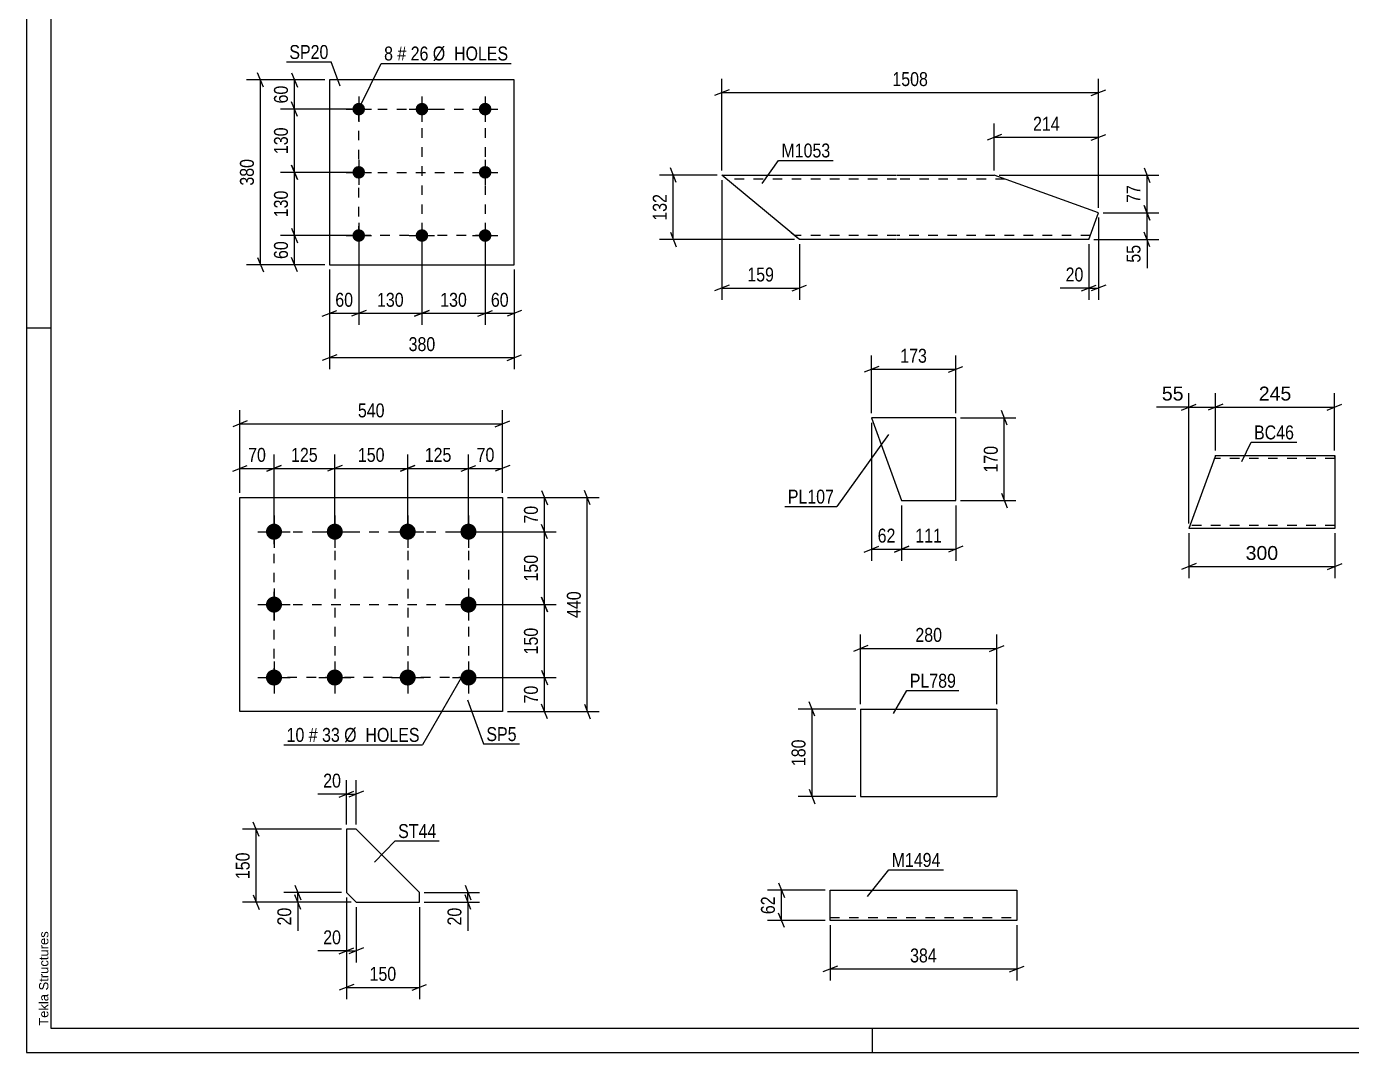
# Model space of a CAD drawing. Header units: millimetres. Extents: x 0 to 594, y 0 to 420.
# Drawn here: x 0 to 272.5, y 0 to 211 of the extents above; entities that cross this region are included whole.
import ezdxf

# ---------------------------------------------------------------- set-up
doc = ezdxf.new("R2010")
doc.units = ezdxf.units.MM
doc.linetypes.add('DXK_LINE_DOT2', pattern=[3.9198, 1.9599, -1.9599])
doc.styles.add('Arial', font='ARIAL.TTF', dxfattribs={"height": 0.2})
doc.styles.add('Arial Narrow', font='ARIALN.TTF', dxfattribs={"height": 0.2})

# ---------------------------------------------------------------- blocks, each defined once
blk = doc.blocks.new('Unknown-284934358-1134')
at = {"color": 5, "linetype": 'Continuous'}
for p, q in [((0, 420), (0, 0)), ((5, 415), (5, 5)), ((5, 149), (0, 149)), ((5, 5), (589, 5)), ((174, 0), (174, 5)), ((0, 0), (594, 0))]:
    blk.add_line(p, q, dxfattribs=at)
at = {"color": 174, "linetype": 'Continuous', "style": 'Arial'}
blk.add_text('Tekla Structures', height=1.9102, rotation=90, dxfattribs=at).set_placement((4.5, 5.5))
blk = doc.blocks.new('Part-284934358-10125 - 10124')
at = {"color": 2, "linetype": 'Continuous'}
for p, q in [((244.57, 122.82), (244.13, 121.62)), ((244.57, 122.82), (269.11, 122.82)), ((269.11, 122.82), (269.11, 122.73)), ((269.11, 122.73), (269.11, 107.82)), ((244.13, 121.62), (239.11, 107.82)), ((269.11, 107.82), (239.11, 107.82))]:
    blk.add_line(p, q, dxfattribs=at)
at = {"color": 7, "linetype": 'DXK_LINE_DOT2'}
for p, q in [((244.53, 122.73), (244.44, 122.47)), ((244.57, 122.82), (244.53, 122.73)), ((269.11, 122.47), (269.11, 122.82)), ((269.11, 122.22), (244.35, 122.22)), ((269.11, 108.42), (239.33, 108.42))]:
    blk.add_line(p, q, dxfattribs=at)
blk = doc.blocks.new('Part-284934358-7131 - 7130')
at = {"color": 2, "linetype": 'Continuous'}
for p, q in [((67.81, 45.91), (65.81, 45.91)), ((65.81, 45.91), (65.81, 32.91)), ((80.81, 32.91), (67.81, 45.91)), ((65.81, 32.91), (67.81, 30.91)), ((80.81, 30.91), (80.81, 32.91)), ((67.81, 30.91), (80.81, 30.91))]:
    blk.add_line(p, q, dxfattribs=at)
blk = doc.blocks.new('Part-284934358-7167 - 7166')
at = {"color": 2, "linetype": 'Continuous'}
for p, q in [((100.34, 200.05), (62.34, 200.05)), ((62.34, 200.05), (62.34, 162.05)), ((100.34, 162.05), (100.34, 200.05)), ((62.34, 162.05), (100.34, 162.05))]:
    blk.add_line(p, q, dxfattribs=at)
blk = doc.blocks.new('Bolt-284934358-7168 - 7166')
at = {"linetype": 'Continuous'}
for points in [[(68.34, 195.35, -1), (68.34, 192.75, -1)], [(81.34, 195.35, -1), (81.34, 192.75, -1)], [(94.34, 195.35, -1), (94.34, 192.75, -1)], [(68.34, 182.35, -1), (68.34, 179.75, -1)], [(94.34, 182.35, -1), (94.34, 179.75, -1)], [(68.34, 169.35, -1), (68.34, 166.75, -1)], [(81.34, 169.35, -1), (81.34, 166.75, -1)], [(94.34, 169.35, -1), (94.34, 166.75, -1)]]:
    blk.add_hatch(color=1, dxfattribs=at).paths.add_polyline_path(points)
at = {"color": 1, "linetype": 'Continuous'}
for p, q in [((68.34, 196.65), (68.34, 191.45)), ((81.34, 196.65), (81.34, 191.45)), ((94.34, 196.65), (94.34, 191.45)), ((65.74, 194.05), (70.94, 194.05)), ((78.74, 194.05), (83.94, 194.05)), ((91.74, 194.05), (96.94, 194.05)), ((68.34, 183.65), (68.34, 178.45)), ((94.34, 183.65), (94.34, 178.45)), ((65.74, 181.05), (70.94, 181.05)), ((91.74, 181.05), (96.94, 181.05)), ((68.34, 170.65), (68.34, 165.45)), ((81.34, 170.65), (81.34, 165.45)), ((94.34, 170.65), (94.34, 165.45)), ((65.74, 168.05), (70.94, 168.05)), ((78.74, 168.05), (83.94, 168.05)), ((91.74, 168.05), (96.94, 168.05))]:
    blk.add_line(p, q, dxfattribs=at)
blk = doc.blocks.new('Part-284934358-7185 - 7184')
at = {"color": 2, "linetype": 'Continuous'}
for p, q in [((157.04, 168.85), (143.04, 180.45)), ((143.04, 180.45), (178.97, 180.45)), ((179.07, 180.45), (199.07, 180.45)), ((220.49, 172.73), (199.07, 180.45)), ((218.52, 167.25), (220.49, 172.73)), ((158.97, 167.25), (157.04, 168.85)), ((178.97, 167.25), (158.97, 167.25)), ((218.52, 167.25), (179.07, 167.25))]:
    blk.add_line(p, q, dxfattribs=at)
at = {"color": 7, "linetype": 'DXK_LINE_DOT2'}
for p, q in [((178.97, 179.65), (144.01, 179.65)), ((201.29, 179.65), (179.07, 179.65)), ((158.83, 167.37), (157.04, 168.85)), ((157.73, 168.28), (157.78, 168.24)), ((157.93, 168.11), (158.01, 168.05)), ((178.97, 168.05), (158.01, 168.05)), ((218.81, 168.05), (179.07, 168.05))]:
    blk.add_line(p, q, dxfattribs=at)
blk = doc.blocks.new('Part-284934358-7192 - 7191')
at = {"color": 2, "linetype": 'Continuous'}
for p, q in [((173.82, 130.54), (180.01, 113.54)), ((191.13, 130.54), (173.82, 130.54)), ((191.13, 113.54), (191.13, 130.54)), ((180.01, 113.54), (191.13, 113.54))]:
    blk.add_line(p, q, dxfattribs=at)
blk = doc.blocks.new('Bolt-284934358-7225 - 7223')
at = {"linetype": 'Continuous'}
for points in [[(50.91, 108.78, -1), (50.91, 105.48, -1)], [(63.41, 108.78, -1), (63.41, 105.48, -1)], [(78.41, 108.78, -1), (78.41, 105.48, -1)], [(90.91, 108.78, -1), (90.91, 105.48, -1)], [(50.91, 93.78, -1), (50.91, 90.48, -1)], [(90.91, 93.78, -1), (90.91, 90.48, -1)], [(50.91, 78.78, -1), (50.91, 75.48, -1)], [(63.41, 78.78, -1), (63.41, 75.48, -1)], [(78.41, 78.78, -1), (78.41, 75.48, -1)], [(90.91, 78.78, -1), (90.91, 75.48, -1)]]:
    blk.add_hatch(color=1, dxfattribs=at).paths.add_polyline_path(points)
at = {"color": 1, "linetype": 'Continuous'}
for p, q in [((50.91, 110.43), (50.91, 103.83)), ((63.41, 110.43), (63.41, 103.83)), ((78.41, 110.43), (78.41, 103.83)), ((90.91, 110.43), (90.91, 103.83)), ((47.61, 107.13), (54.21, 107.13)), ((60.11, 107.13), (66.71, 107.13)), ((75.11, 107.13), (81.71, 107.13)), ((87.61, 107.13), (94.21, 107.13)), ((50.91, 95.43), (50.91, 88.83)), ((90.91, 95.43), (90.91, 88.83)), ((47.61, 92.13), (54.21, 92.13)), ((87.61, 92.13), (94.21, 92.13)), ((50.91, 80.43), (50.91, 73.83)), ((63.41, 80.43), (63.41, 73.83)), ((78.41, 80.43), (78.41, 73.83)), ((90.91, 80.43), (90.91, 73.83)), ((47.61, 77.13), (54.21, 77.13)), ((60.11, 77.13), (66.71, 77.13)), ((75.11, 77.13), (81.71, 77.13)), ((87.61, 77.13), (94.21, 77.13))]:
    blk.add_line(p, q, dxfattribs=at)
blk = doc.blocks.new('Part-284934358-7224 - 7223')
at = {"color": 2, "linetype": 'Continuous'}
for p, q in [((43.91, 70.13), (43.91, 114.13)), ((43.91, 114.13), (97.91, 114.13)), ((97.91, 114.13), (97.91, 70.13)), ((97.91, 70.13), (43.91, 70.13))]:
    blk.add_line(p, q, dxfattribs=at)
blk = doc.blocks.new('Part-284934358-7262 - 7261')
at = {"color": 2, "linetype": 'Continuous'}
for p, q in [((165.29, 27.18), (165.29, 33.39)), ((165.29, 33.39), (203.7, 33.39)), ((203.7, 33.39), (203.7, 27.18)), ((203.7, 27.18), (165.29, 27.18))]:
    blk.add_line(p, q, dxfattribs=at)
at = {"color": 7, "linetype": 'DXK_LINE_DOT2'}
blk.add_line((165.29, 27.78), (203.7, 27.78), dxfattribs=at)
blk = doc.blocks.new('Part-284934358-7306 - 7305')
at = {"color": 2, "linetype": 'Continuous'}
for p, q in [((171.58, 70.65), (171.58, 52.65)), ((171.58, 70.65), (199.58, 70.65)), ((199.58, 70.65), (199.58, 52.65)), ((171.58, 52.65), (199.58, 52.65))]:
    blk.add_line(p, q, dxfattribs=at)
blk = doc.blocks.new('Rectangle-284934358-9683 - 7166')
at = {"color": 1, "linetype": 'DXK_LINE_DOT2'}
blk.add_lwpolyline([(68.34, 194.05), (94.34, 194.05), (94.34, 168.05), (68.34, 168.05), (68.34, 194.05)], close=True, dxfattribs=at)
blk = doc.blocks.new('Rectangle-284934358-9711 - 7223')
at = {"color": 1, "linetype": 'DXK_LINE_DOT2'}
blk.add_lwpolyline([(50.91, 107.13), (90.91, 107.13), (90.91, 77.13), (50.91, 77.13), (50.91, 107.13)], close=True, dxfattribs=at)
blk = doc.blocks.new('Line-284934358-9693 - 7166')
at = {"color": 1, "linetype": 'DXK_LINE_DOT2'}
blk.add_line((81.34, 194.05), (81.34, 168.05), dxfattribs=at)
blk = doc.blocks.new('Line-284934358-9721 - 7223')
at = {"color": 1, "linetype": 'DXK_LINE_DOT2'}
blk.add_line((50.91, 92.13), (90.91, 92.13), dxfattribs=at)
blk = doc.blocks.new('Line-284934358-9700 - 7166')
at = {"color": 1, "linetype": 'DXK_LINE_DOT2'}
blk.add_line((68.34, 181.05), (94.34, 181.05), dxfattribs=at)
blk = doc.blocks.new('Line-284934358-9728 - 7223')
at = {"color": 1, "linetype": 'DXK_LINE_DOT2'}
blk.add_line((63.41, 107.13), (63.41, 77.13), dxfattribs=at)
blk = doc.blocks.new('Line-284934358-9735 - 7223')
at = {"color": 1, "linetype": 'DXK_LINE_DOT2'}
blk.add_line((78.41, 107.13), (78.41, 77.13), dxfattribs=at)
blk = doc.blocks.new('StraightDimension-284934358-10174 - 10124')
at = {"color": 7, "linetype": 'Continuous'}
for p, q in [((244.57, 123.82), (244.57, 135.61)), ((269.07, 123.82), (269.07, 135.61)), ((246.07, 133.36), (243.07, 132.16)), ((244.57, 132.76), (269.07, 132.76)), ((267.57, 132.16), (270.57, 133.36))]:
    blk.add_line(p, q, dxfattribs=at)
at = {"color": 0}
blk.add_wipeout([(260.75, 133.51), (260.75, 137.71), (252.88, 137.71), (252.88, 133.51)], dxfattribs=at)
at = {"color": 3, "style": 'Arial'}
blk.add_text('245', height=2.865, dxfattribs=at).set_placement((253.48, 134.11))
blk = doc.blocks.new('StraightDimension-284934358-10220 - 10124')
at = {"color": 7, "linetype": 'Continuous'}
for p, q in [((239.11, 106.82), (239.11, 97.57)), ((269.11, 106.82), (269.11, 97.57)), ((240.61, 100.57), (237.61, 99.37)), ((239.11, 99.97), (269.11, 99.97)), ((267.61, 99.37), (270.61, 100.57))]:
    blk.add_line(p, q, dxfattribs=at)
at = {"color": 0}
blk.add_wipeout([(258.05, 100.72), (258.05, 104.92), (250.17, 104.92), (250.17, 100.72)], dxfattribs=at)
at = {"color": 3, "style": 'Arial'}
blk.add_text('300', height=2.865, dxfattribs=at).set_placement((250.77, 101.32))
blk = doc.blocks.new('StraightDimension-284934358-10175 - 10124')
at = {"color": 7, "linetype": 'Continuous'}
for p, q in [((239.11, 108.82), (239.11, 135.61)), ((244.57, 123.82), (244.57, 135.61)), ((237.61, 132.16), (240.61, 133.36)), ((239.11, 132.76), (244.57, 132.76)), ((246.07, 133.36), (243.07, 132.16))]:
    blk.add_line(p, q, dxfattribs=at)
at = {"color": 0}
blk.add_wipeout([(238.58, 133.51), (238.58, 137.71), (232.94, 137.71), (232.94, 133.51)], dxfattribs=at)
at = {"color": 7, "linetype": 'Continuous'}
blk.add_line((239.11, 132.76), (232.41, 132.76), dxfattribs=at)
blk.add_line((239.11, 132.76), (232.41, 132.76), dxfattribs=at)
at = {"color": 3, "style": 'Arial'}
blk.add_text('55', height=2.865, dxfattribs=at).set_placement((233.54, 134.11))
blk = doc.blocks.new('StraightDimension-284934358-7583 - 7130')
at = {"color": 7, "linetype": 'Continuous'}
for p, q in [((65.81, 31.91), (65.81, 11)), ((80.81, 29.91), (80.81, 11)), ((67.31, 14), (64.31, 12.8)), ((79.31, 12.8), (82.31, 14)), ((65.81, 13.4), (80.81, 13.4))]:
    blk.add_line(p, q, dxfattribs=at)
at = {"color": 0}
blk.add_wipeout([(76.65, 14.15), (76.65, 18.35), (69.97, 18.35), (69.97, 14.15)], dxfattribs=at)
at = {"color": 3, "style": 'Arial Narrow'}
blk.add_text('150', height=2.863, dxfattribs=at).set_placement((70.57, 14.75))
blk = doc.blocks.new('StraightDimension-284934358-7575 - 7130')
at = {"color": 7, "linetype": 'Continuous'}
for p, q in [((81.81, 32.91), (93.21, 32.91)), ((90.21, 34.41), (91.41, 31.41)), ((90.81, 30.91), (90.81, 32.91)), ((81.81, 30.91), (93.21, 30.91)), ((91.41, 29.41), (90.21, 32.41))]:
    blk.add_line(p, q, dxfattribs=at)
at = {"color": 0}
blk.add_wipeout([(90.06, 30.39), (85.86, 30.39), (85.86, 25.53), (90.06, 25.53)], dxfattribs=at)
at = {"color": 7, "linetype": 'Continuous'}
blk.add_line((90.81, 30.91), (90.81, 25.01), dxfattribs=at)
blk.add_line((90.81, 30.91), (90.81, 25.01), dxfattribs=at)
at = {"color": 3, "style": 'Arial Narrow'}
blk.add_text('20', height=2.863, rotation=90.0002, dxfattribs=at).set_placement((89.46, 26.13))
blk = doc.blocks.new('StraightDimension-284934358-7567 - 7130')
at = {"color": 7, "linetype": 'Continuous'}
for p, q in [((65.81, 31.91), (65.81, 18.51)), ((67.81, 29.91), (67.81, 18.51)), ((64.31, 20.31), (67.31, 21.51)), ((65.81, 20.91), (67.81, 20.91)), ((69.31, 21.51), (66.31, 20.31))]:
    blk.add_line(p, q, dxfattribs=at)
at = {"color": 0}
blk.add_wipeout([(65.29, 21.66), (65.29, 25.86), (60.43, 25.86), (60.43, 21.66)], dxfattribs=at)
at = {"color": 7, "linetype": 'Continuous'}
blk.add_line((65.81, 20.91), (59.9, 20.91), dxfattribs=at)
blk.add_line((65.81, 20.91), (59.9, 20.91), dxfattribs=at)
at = {"color": 3, "style": 'Arial Narrow'}
blk.add_text('20', height=2.863, dxfattribs=at).set_placement((61.03, 22.26))
blk = doc.blocks.new('StraightDimension-284934358-7587 - 7130')
at = {"color": 7, "linetype": 'Continuous'}
for p, q in [((47.85, 44.41), (46.65, 47.41)), ((64.81, 45.91), (44.4, 45.91)), ((47.25, 30.91), (47.25, 45.91)), ((66.81, 30.91), (44.4, 30.91)), ((46.65, 32.41), (47.85, 29.41))]:
    blk.add_line(p, q, dxfattribs=at)
at = {"color": 0}
blk.add_wipeout([(46.5, 41.76), (42.3, 41.76), (42.3, 35.07), (46.5, 35.07)], dxfattribs=at)
at = {"color": 3, "style": 'Arial Narrow'}
blk.add_text('150', height=2.863, rotation=90.0002, dxfattribs=at).set_placement((45.9, 35.67))
blk = doc.blocks.new('StraightDimension-284934358-7579 - 7130')
at = {"color": 7, "linetype": 'Continuous'}
for p, q in [((64.81, 32.91), (52.96, 32.91)), ((55.21, 34.41), (56.41, 31.41)), ((55.81, 30.91), (55.81, 32.91)), ((66.81, 30.91), (52.96, 30.91)), ((56.41, 29.41), (55.21, 32.41))]:
    blk.add_line(p, q, dxfattribs=at)
at = {"color": 0}
blk.add_wipeout([(55.06, 30.39), (50.86, 30.39), (50.86, 25.53), (55.06, 25.53)], dxfattribs=at)
at = {"color": 7, "linetype": 'Continuous'}
blk.add_line((55.81, 30.91), (55.81, 25.01), dxfattribs=at)
blk.add_line((55.81, 30.91), (55.81, 25.01), dxfattribs=at)
at = {"color": 3, "style": 'Arial Narrow'}
blk.add_text('20', height=2.863, rotation=90.0002, dxfattribs=at).set_placement((54.46, 26.13))
blk = doc.blocks.new('StraightDimension-284934358-7571 - 7130')
at = {"color": 7, "linetype": 'Continuous'}
for p, q in [((65.81, 46.91), (65.81, 55.99)), ((67.81, 46.91), (67.81, 55.99)), ((64.31, 52.54), (67.31, 53.74)), ((65.81, 53.14), (67.81, 53.14)), ((69.31, 53.74), (66.31, 52.54))]:
    blk.add_line(p, q, dxfattribs=at)
at = {"color": 0}
blk.add_wipeout([(65.29, 53.89), (65.29, 58.09), (60.43, 58.09), (60.43, 53.89)], dxfattribs=at)
at = {"color": 7, "linetype": 'Continuous'}
blk.add_line((65.81, 53.14), (59.9, 53.14), dxfattribs=at)
blk.add_line((65.81, 53.14), (59.9, 53.14), dxfattribs=at)
at = {"color": 3, "style": 'Arial Narrow'}
blk.add_text('20', height=2.863, dxfattribs=at).set_placement((61.03, 54.49))
blk = doc.blocks.new('StraightDimension-284934358-14640 - 7166')
at = {"color": 7, "linetype": 'Continuous'}
for p, q in [((67.34, 181.05), (52.27, 181.05)), ((55.72, 179.55), (54.52, 182.55)), ((55.12, 168.05), (55.12, 181.05)), ((54.52, 169.55), (55.72, 166.55)), ((67.34, 168.05), (52.27, 168.05))]:
    blk.add_line(p, q, dxfattribs=at)
at = {"color": 0}
blk.add_wipeout([(54.37, 177.89), (50.17, 177.89), (50.17, 171.21), (54.37, 171.21)], dxfattribs=at)
at = {"color": 3, "style": 'Arial Narrow'}
blk.add_text('130', height=2.863, rotation=90.0002, dxfattribs=at).set_placement((53.77, 171.81))
blk = doc.blocks.new('StraightDimension-284934358-7639 - 7166')
at = {"color": 7, "linetype": 'Continuous'}
for p, q in [((61.34, 200.05), (52.27, 200.05)), ((54.52, 201.55), (55.72, 198.55)), ((55.12, 194.05), (55.12, 200.05)), ((67.34, 194.05), (52.27, 194.05)), ((55.72, 192.55), (54.52, 195.55))]:
    blk.add_line(p, q, dxfattribs=at)
at = {"color": 0}
blk.add_wipeout([(54.37, 199.48), (50.17, 199.48), (50.17, 194.62), (54.37, 194.62)], dxfattribs=at)
at = {"color": 3, "style": 'Arial Narrow'}
blk.add_text('60', height=2.863, rotation=90.0002, dxfattribs=at).set_placement((53.77, 195.22))
blk = doc.blocks.new('StraightDimension-284934358-7675 - 7166')
at = {"color": 7, "linetype": 'Continuous'}
for p, q in [((62.34, 161.05), (62.34, 140.53)), ((100.34, 161.05), (100.34, 140.53)), ((63.84, 143.53), (60.84, 142.33)), ((62.34, 142.93), (100.34, 142.93)), ((98.84, 142.33), (101.84, 143.53))]:
    blk.add_line(p, q, dxfattribs=at)
at = {"color": 0}
blk.add_wipeout([(84.69, 143.68), (84.69, 147.88), (78, 147.88), (78, 143.68)], dxfattribs=at)
at = {"color": 3, "style": 'Arial Narrow'}
blk.add_text('380', height=2.863, dxfattribs=at).set_placement((78.6, 144.28))
blk = doc.blocks.new('StraightDimension-284934358-7642 - 7166')
at = {"color": 7, "linetype": 'Continuous'}
for p, q in [((54.52, 169.55), (55.72, 166.55)), ((67.34, 168.05), (52.27, 168.05)), ((55.12, 162.05), (55.12, 168.05)), ((55.72, 160.55), (54.52, 163.55)), ((61.34, 162.05), (52.27, 162.05))]:
    blk.add_line(p, q, dxfattribs=at)
at = {"color": 0}
blk.add_wipeout([(54.37, 167.48), (50.17, 167.48), (50.17, 162.62), (54.37, 162.62)], dxfattribs=at)
at = {"color": 3, "style": 'Arial Narrow'}
blk.add_text('60', height=2.863, rotation=90.0002, dxfattribs=at).set_placement((53.77, 163.22))
blk = doc.blocks.new('StraightDimension-284934358-7655 - 7166')
at = {"color": 7, "linetype": 'Continuous'}
for p, q in [((61.34, 200.05), (45.27, 200.05)), ((48.72, 198.55), (47.52, 201.55)), ((48.12, 162.05), (48.12, 200.05)), ((47.52, 163.55), (48.72, 160.55)), ((61.34, 162.05), (45.27, 162.05))]:
    blk.add_line(p, q, dxfattribs=at)
at = {"color": 0}
blk.add_wipeout([(47.37, 184.39), (43.17, 184.39), (43.17, 177.71), (47.37, 177.71)], dxfattribs=at)
at = {"color": 3, "style": 'Arial Narrow'}
blk.add_text('380', height=2.863, rotation=90.0002, dxfattribs=at).set_placement((46.77, 178.31))
blk = doc.blocks.new('StraightDimension-284934358-7659 - 7166')
at = {"color": 7, "linetype": 'Continuous'}
for p, q in [((94.34, 167.05), (94.34, 149.65)), ((100.34, 161.05), (100.34, 149.65)), ((92.84, 151.45), (95.84, 152.65)), ((101.84, 152.65), (98.84, 151.45)), ((94.34, 152.05), (100.34, 152.05))]:
    blk.add_line(p, q, dxfattribs=at)
at = {"color": 0}
blk.add_wipeout([(99.77, 152.8), (99.77, 157), (94.92, 157), (94.92, 152.8)], dxfattribs=at)
at = {"color": 3, "style": 'Arial Narrow'}
blk.add_text('60', height=2.863, dxfattribs=at).set_placement((95.52, 153.4))
blk = doc.blocks.new('StraightDimension-284934358-14642 - 7166')
at = {"color": 7, "linetype": 'Continuous'}
for p, q in [((67.34, 194.05), (52.27, 194.05)), ((55.72, 192.55), (54.52, 195.55)), ((55.12, 181.05), (55.12, 194.05)), ((67.34, 181.05), (52.27, 181.05)), ((54.52, 182.55), (55.72, 179.55))]:
    blk.add_line(p, q, dxfattribs=at)
at = {"color": 0}
blk.add_wipeout([(54.37, 190.89), (50.17, 190.89), (50.17, 184.21), (54.37, 184.21)], dxfattribs=at)
at = {"color": 3, "style": 'Arial Narrow'}
blk.add_text('130', height=2.863, rotation=90.0002, dxfattribs=at).set_placement((53.77, 184.81))
blk = doc.blocks.new('StraightDimension-284934358-7662 - 7166')
at = {"color": 7, "linetype": 'Continuous'}
for p, q in [((68.34, 167.05), (68.34, 149.65)), ((62.34, 161.05), (62.34, 149.65)), ((60.84, 151.45), (63.84, 152.65)), ((69.84, 152.65), (66.84, 151.45)), ((62.34, 152.05), (68.34, 152.05))]:
    blk.add_line(p, q, dxfattribs=at)
at = {"color": 0}
blk.add_wipeout([(67.77, 152.8), (67.77, 157), (62.92, 157), (62.92, 152.8)], dxfattribs=at)
at = {"color": 3, "style": 'Arial Narrow'}
blk.add_text('60', height=2.863, dxfattribs=at).set_placement((63.52, 153.4))
blk = doc.blocks.new('StraightDimension-284934358-14644 - 7166')
at = {"color": 7, "linetype": 'Continuous'}
for p, q in [((68.34, 167.05), (68.34, 149.65)), ((81.34, 167.05), (81.34, 149.65)), ((69.84, 152.65), (66.84, 151.45)), ((79.84, 151.45), (82.84, 152.65)), ((68.34, 152.05), (81.34, 152.05))]:
    blk.add_line(p, q, dxfattribs=at)
at = {"color": 0}
blk.add_wipeout([(78.19, 152.8), (78.19, 157), (71.5, 157), (71.5, 152.8)], dxfattribs=at)
at = {"color": 3, "style": 'Arial Narrow'}
blk.add_text('130', height=2.863, dxfattribs=at).set_placement((72.1, 153.4))
blk = doc.blocks.new('StraightDimension-284934358-14646 - 7166')
at = {"color": 7, "linetype": 'Continuous'}
for p, q in [((81.34, 167.05), (81.34, 149.65)), ((94.34, 167.05), (94.34, 149.65)), ((82.84, 152.65), (79.84, 151.45)), ((92.84, 151.45), (95.84, 152.65)), ((81.34, 152.05), (94.34, 152.05))]:
    blk.add_line(p, q, dxfattribs=at)
at = {"color": 0}
blk.add_wipeout([(91.19, 152.8), (91.19, 157), (84.5, 157), (84.5, 152.8)], dxfattribs=at)
at = {"color": 3, "style": 'Arial Narrow'}
blk.add_text('130', height=2.863, dxfattribs=at).set_placement((85.1, 153.4))
blk = doc.blocks.new('StraightDimension-284934358-7695 - 7184')
at = {"color": 7, "linetype": 'Continuous'}
for p, q in [((199.07, 181.45), (199.07, 191.11)), ((220.49, 173.73), (220.49, 191.11)), ((200.57, 188.86), (197.57, 187.66)), ((199.07, 188.26), (220.49, 188.26)), ((218.99, 187.66), (221.99, 188.86))]:
    blk.add_line(p, q, dxfattribs=at)
at = {"color": 0}
blk.add_wipeout([(213.13, 189.01), (213.13, 193.21), (206.44, 193.21), (206.44, 189.01)], dxfattribs=at)
at = {"color": 3, "style": 'Arial Narrow'}
blk.add_text('214', height=2.863, dxfattribs=at).set_placement((207.04, 189.61))
blk = doc.blocks.new('StraightDimension-284934358-7687 - 7184')
at = {"color": 7, "linetype": 'Continuous'}
for p, q in [((220.49, 171.73), (220.49, 154.85)), ((218.52, 166.25), (218.52, 154.85)), ((217.02, 156.65), (220.02, 157.85)), ((218.52, 157.25), (220.49, 157.25)), ((221.99, 157.85), (218.99, 156.65))]:
    blk.add_line(p, q, dxfattribs=at)
at = {"color": 0}
blk.add_wipeout([(217.99, 158), (217.99, 162.2), (213.14, 162.2), (213.14, 158)], dxfattribs=at)
at = {"color": 7, "linetype": 'Continuous'}
blk.add_line((218.52, 157.25), (212.61, 157.25), dxfattribs=at)
blk.add_line((218.52, 157.25), (212.61, 157.25), dxfattribs=at)
at = {"color": 3, "style": 'Arial Narrow'}
blk.add_text('20', height=2.863, dxfattribs=at).set_placement((213.74, 158.6))
blk = doc.blocks.new('StraightDimension-284934358-7707 - 7184')
at = {"color": 7, "linetype": 'Continuous'}
for p, q in [((142.04, 180.45), (130.19, 180.45)), ((133.64, 178.95), (132.44, 181.95)), ((133.04, 167.25), (133.04, 180.45)), ((157.97, 167.25), (130.19, 167.25)), ((132.44, 168.75), (133.64, 165.75))]:
    blk.add_line(p, q, dxfattribs=at)
at = {"color": 0}
blk.add_wipeout([(132.29, 177.19), (128.09, 177.19), (128.09, 170.51), (132.29, 170.51)], dxfattribs=at)
at = {"color": 3, "style": 'Arial Narrow'}
blk.add_text('132', height=2.863, rotation=90.0002, dxfattribs=at).set_placement((131.69, 171.11))
blk = doc.blocks.new('StraightDimension-284934358-7699 - 7184')
at = {"color": 7, "linetype": 'Continuous'}
for p, q in [((200.07, 180.45), (232.89, 180.45)), ((229.89, 181.95), (231.09, 178.95)), ((230.49, 172.73), (230.49, 180.45)), ((221.49, 172.73), (232.89, 172.73)), ((231.09, 171.23), (229.89, 174.23))]:
    blk.add_line(p, q, dxfattribs=at)
at = {"color": 0}
blk.add_wipeout([(229.74, 179.02), (225.54, 179.02), (225.54, 174.16), (229.74, 174.16)], dxfattribs=at)
at = {"color": 3, "style": 'Arial Narrow'}
blk.add_text('77', height=2.863, rotation=90.0002, dxfattribs=at).set_placement((229.14, 174.76))
blk = doc.blocks.new('StraightDimension-284934358-7691 - 7184')
at = {"color": 7, "linetype": 'Continuous'}
for p, q in [((143.04, 179.45), (143.04, 154.85)), ((158.97, 166.25), (158.97, 154.85)), ((144.54, 157.85), (141.54, 156.65)), ((143.04, 157.25), (158.97, 157.25)), ((157.47, 156.65), (160.47, 157.85))]:
    blk.add_line(p, q, dxfattribs=at)
at = {"color": 0}
blk.add_wipeout([(154.35, 158), (154.35, 162.2), (147.67, 162.2), (147.67, 158)], dxfattribs=at)
at = {"color": 3, "style": 'Arial Narrow'}
blk.add_text('159', height=2.863, dxfattribs=at).set_placement((148.27, 158.6))
blk = doc.blocks.new('StraightDimension-284934358-7700 - 7184')
at = {"color": 7, "linetype": 'Continuous'}
for p, q in [((221.49, 172.73), (232.89, 172.73)), ((229.89, 174.23), (231.09, 171.23)), ((230.49, 167.25), (230.49, 172.73)), ((219.52, 167.25), (232.89, 167.25)), ((231.09, 165.75), (229.89, 168.75))]:
    blk.add_line(p, q, dxfattribs=at)
at = {"color": 0}
blk.add_wipeout([(229.74, 166.72), (225.54, 166.72), (225.54, 161.87), (229.74, 161.87)], dxfattribs=at)
at = {"color": 7, "linetype": 'Continuous'}
blk.add_line((230.49, 167.25), (230.49, 161.34), dxfattribs=at)
blk.add_line((230.49, 167.25), (230.49, 161.34), dxfattribs=at)
at = {"color": 3, "style": 'Arial Narrow'}
blk.add_text('55', height=2.863, rotation=90.0002, dxfattribs=at).set_placement((229.14, 162.47))
blk = doc.blocks.new('StraightDimension-284934358-7713 - 7184')
at = {"color": 7, "linetype": 'Continuous'}
for p, q in [((143.04, 181.45), (143.04, 200.3)), ((220.49, 173.73), (220.49, 200.3)), ((144.54, 198.05), (141.54, 196.85)), ((143.04, 197.45), (220.49, 197.45)), ((218.99, 196.85), (221.99, 198.05))]:
    blk.add_line(p, q, dxfattribs=at)
at = {"color": 0}
blk.add_wipeout([(186.03, 198.2), (186.03, 202.4), (177.51, 202.4), (177.51, 198.2)], dxfattribs=at)
at = {"color": 3, "style": 'Arial Narrow'}
blk.add_text('1508', height=2.863, dxfattribs=at).set_placement((178.11, 198.8))
blk = doc.blocks.new('StraightDimension-284934358-7722 - 7191')
at = {"color": 7, "linetype": 'Continuous'}
for p, q in [((180.01, 112.54), (180.01, 101.14)), ((191.13, 112.54), (191.13, 101.14)), ((178.51, 102.94), (181.51, 104.14)), ((192.63, 104.14), (189.63, 102.94)), ((180.01, 103.54), (191.13, 103.54))]:
    blk.add_line(p, q, dxfattribs=at)
at = {"color": 0}
blk.add_wipeout([(188.91, 104.29), (188.91, 108.49), (182.22, 108.49), (182.22, 104.29)], dxfattribs=at)
at = {"color": 3, "style": 'Arial Narrow'}
blk.add_text('111', height=2.863, dxfattribs=at).set_placement((182.82, 104.89))
blk = doc.blocks.new('StraightDimension-284934358-7728 - 7191')
at = {"color": 7, "linetype": 'Continuous'}
for p, q in [((173.82, 131.54), (173.82, 143.39)), ((191.13, 131.54), (191.13, 143.39)), ((175.32, 141.14), (172.32, 139.94)), ((173.82, 140.54), (191.13, 140.54)), ((189.63, 139.94), (192.63, 141.14))]:
    blk.add_line(p, q, dxfattribs=at)
at = {"color": 0}
blk.add_wipeout([(185.81, 141.29), (185.81, 145.49), (179.13, 145.49), (179.13, 141.29)], dxfattribs=at)
at = {"color": 3, "style": 'Arial Narrow'}
blk.add_text('173', height=2.863, dxfattribs=at).set_placement((179.73, 141.89))
blk = doc.blocks.new('StraightDimension-284934358-7718 - 7191')
at = {"color": 7, "linetype": 'Continuous'}
for p, q in [((201.73, 129.04), (200.53, 132.04)), ((192.13, 130.54), (203.53, 130.54)), ((201.13, 113.54), (201.13, 130.54)), ((200.53, 115.04), (201.73, 112.04)), ((192.13, 113.54), (203.53, 113.54))]:
    blk.add_line(p, q, dxfattribs=at)
at = {"color": 0}
blk.add_wipeout([(200.38, 125.39), (196.18, 125.39), (196.18, 118.7), (200.38, 118.7)], dxfattribs=at)
at = {"color": 3, "style": 'Arial Narrow'}
blk.add_text('170', height=2.863, rotation=90.0002, dxfattribs=at).set_placement((199.78, 119.3))
blk = doc.blocks.new('StraightDimension-284934358-7723 - 7191')
at = {"color": 7, "linetype": 'Continuous'}
for p, q in [((173.82, 129.54), (173.82, 101.14)), ((180.01, 112.54), (180.01, 101.14)), ((172.32, 102.94), (175.32, 104.14)), ((181.51, 104.14), (178.51, 102.94)), ((173.82, 103.54), (180.01, 103.54))]:
    blk.add_line(p, q, dxfattribs=at)
at = {"color": 0}
blk.add_wipeout([(179.34, 104.29), (179.34, 108.49), (174.48, 108.49), (174.48, 104.29)], dxfattribs=at)
at = {"color": 3, "style": 'Arial Narrow'}
blk.add_text('62', height=2.863, dxfattribs=at).set_placement((175.08, 104.89))
blk = doc.blocks.new('StraightDimension-284934358-7781 - 7223')
at = {"color": 7, "linetype": 'Continuous'}
for p, q in [((105.94, 115.63), (107.14, 112.63)), ((98.91, 114.13), (108.94, 114.13)), ((106.54, 107.13), (106.54, 114.13)), ((91.91, 107.13), (108.94, 107.13)), ((107.14, 105.63), (105.94, 108.63))]:
    blk.add_line(p, q, dxfattribs=at)
at = {"color": 0}
blk.add_wipeout([(105.79, 113.06), (101.59, 113.06), (101.59, 108.2), (105.79, 108.2)], dxfattribs=at)
at = {"color": 3, "style": 'Arial Narrow'}
blk.add_text('70', height=2.863, rotation=90.0002, dxfattribs=at).set_placement((105.19, 108.8))
blk = doc.blocks.new('StraightDimension-284934358-7784 - 7223')
at = {"color": 7, "linetype": 'Continuous'}
for p, q in [((91.91, 77.13), (108.94, 77.13)), ((105.94, 78.63), (107.14, 75.63)), ((106.54, 70.13), (106.54, 77.13)), ((107.14, 68.63), (105.94, 71.63)), ((98.91, 70.13), (108.94, 70.13))]:
    blk.add_line(p, q, dxfattribs=at)
at = {"color": 0}
blk.add_wipeout([(105.79, 76.06), (101.59, 76.06), (101.59, 71.2), (105.79, 71.2)], dxfattribs=at)
at = {"color": 3, "style": 'Arial Narrow'}
blk.add_text('70', height=2.863, rotation=90.0002, dxfattribs=at).set_placement((105.19, 71.8))
blk = doc.blocks.new('StraightDimension-284934358-7797 - 7223')
at = {"color": 7, "linetype": 'Continuous'}
for p, q in [((115.96, 112.63), (114.76, 115.63)), ((98.91, 114.13), (117.76, 114.13)), ((115.36, 70.13), (115.36, 114.13)), ((114.76, 71.63), (115.96, 68.63)), ((98.91, 70.13), (117.76, 70.13))]:
    blk.add_line(p, q, dxfattribs=at)
at = {"color": 0}
blk.add_wipeout([(114.61, 95.47), (110.41, 95.47), (110.41, 88.79), (114.61, 88.79)], dxfattribs=at)
at = {"color": 3, "style": 'Arial Narrow'}
blk.add_text('440', height=2.863, rotation=90.0002, dxfattribs=at).set_placement((114.01, 89.39))
blk = doc.blocks.new('StraightDimension-284934358-7801 - 7223')
at = {"color": 7, "linetype": 'Continuous'}
for p, q in [((90.91, 108.13), (90.91, 123)), ((97.91, 115.13), (97.91, 123)), ((89.41, 119.55), (92.41, 120.75)), ((90.91, 120.15), (97.91, 120.15)), ((99.41, 120.75), (96.41, 119.55))]:
    blk.add_line(p, q, dxfattribs=at)
at = {"color": 0}
blk.add_wipeout([(96.84, 120.9), (96.84, 125.1), (91.99, 125.1), (91.99, 120.9)], dxfattribs=at)
at = {"color": 3, "style": 'Arial Narrow'}
blk.add_text('70', height=2.863, dxfattribs=at).set_placement((92.59, 121.5))
blk = doc.blocks.new('StraightDimension-284934358-7805 - 7223')
at = {"color": 7, "linetype": 'Continuous'}
for p, q in [((43.91, 115.13), (43.91, 123)), ((50.91, 108.13), (50.91, 123)), ((42.41, 119.55), (45.41, 120.75)), ((43.91, 120.15), (50.91, 120.15)), ((52.41, 120.75), (49.41, 119.55))]:
    blk.add_line(p, q, dxfattribs=at)
at = {"color": 0}
blk.add_wipeout([(49.84, 120.9), (49.84, 125.1), (44.99, 125.1), (44.99, 120.9)], dxfattribs=at)
at = {"color": 3, "style": 'Arial Narrow'}
blk.add_text('70', height=2.863, dxfattribs=at).set_placement((45.59, 121.5))
blk = doc.blocks.new('StraightDimension-284934358-7821 - 7223')
at = {"color": 7, "linetype": 'Continuous'}
for p, q in [((43.91, 115.13), (43.91, 132.15)), ((97.91, 115.13), (97.91, 132.15)), ((45.41, 129.9), (42.41, 128.7)), ((43.91, 129.3), (97.91, 129.3)), ((96.41, 128.7), (99.41, 129.9))]:
    blk.add_line(p, q, dxfattribs=at)
at = {"color": 0}
blk.add_wipeout([(74.26, 130.05), (74.26, 134.25), (67.57, 134.25), (67.57, 130.05)], dxfattribs=at)
at = {"color": 3, "style": 'Arial Narrow'}
blk.add_text('540', height=2.863, dxfattribs=at).set_placement((68.17, 130.65))
blk = doc.blocks.new('StraightDimension-284934358-14900 - 7223')
at = {"color": 7, "linetype": 'Continuous'}
for p, q in [((107.14, 90.63), (105.94, 93.63)), ((91.91, 92.13), (108.94, 92.13)), ((106.54, 77.13), (106.54, 92.13)), ((91.91, 77.13), (108.94, 77.13)), ((105.94, 78.63), (107.14, 75.63))]:
    blk.add_line(p, q, dxfattribs=at)
at = {"color": 0}
blk.add_wipeout([(105.79, 87.97), (101.59, 87.97), (101.59, 81.29), (105.79, 81.29)], dxfattribs=at)
at = {"color": 3, "style": 'Arial Narrow'}
blk.add_text('150', height=2.863, rotation=90.0002, dxfattribs=at).set_placement((105.19, 81.89))
blk = doc.blocks.new('StraightDimension-284934358-14902 - 7223')
at = {"color": 7, "linetype": 'Continuous'}
for p, q in [((91.91, 107.13), (108.94, 107.13)), ((107.14, 105.63), (105.94, 108.63)), ((106.54, 92.13), (106.54, 107.13)), ((105.94, 93.63), (107.14, 90.63)), ((91.91, 92.13), (108.94, 92.13))]:
    blk.add_line(p, q, dxfattribs=at)
at = {"color": 0}
blk.add_wipeout([(105.79, 102.97), (101.59, 102.97), (101.59, 96.29), (105.79, 96.29)], dxfattribs=at)
at = {"color": 3, "style": 'Arial Narrow'}
blk.add_text('150', height=2.863, rotation=90.0002, dxfattribs=at).set_placement((105.19, 96.89))
blk = doc.blocks.new('StraightDimension-284934358-14922 - 7223')
at = {"color": 7, "linetype": 'Continuous'}
for p, q in [((50.91, 108.13), (50.91, 123)), ((63.41, 108.13), (63.41, 123)), ((49.41, 119.55), (52.41, 120.75)), ((50.91, 120.15), (63.41, 120.15)), ((64.91, 120.75), (61.91, 119.55))]:
    blk.add_line(p, q, dxfattribs=at)
at = {"color": 0}
blk.add_wipeout([(60.51, 120.9), (60.51, 125.1), (53.82, 125.1), (53.82, 120.9)], dxfattribs=at)
at = {"color": 3, "style": 'Arial Narrow'}
blk.add_text('125', height=2.863, dxfattribs=at).set_placement((54.42, 121.5))
blk = doc.blocks.new('StraightDimension-284934358-14924 - 7223')
at = {"color": 7, "linetype": 'Continuous'}
for p, q in [((63.41, 108.13), (63.41, 123)), ((78.41, 108.13), (78.41, 123)), ((64.91, 120.75), (61.91, 119.55)), ((63.41, 120.15), (78.41, 120.15)), ((76.91, 119.55), (79.91, 120.75))]:
    blk.add_line(p, q, dxfattribs=at)
at = {"color": 0}
blk.add_wipeout([(74.26, 120.9), (74.26, 125.1), (67.57, 125.1), (67.57, 120.9)], dxfattribs=at)
at = {"color": 3, "style": 'Arial Narrow'}
blk.add_text('150', height=2.863, dxfattribs=at).set_placement((68.17, 121.5))
blk = doc.blocks.new('StraightDimension-284934358-14926 - 7223')
at = {"color": 7, "linetype": 'Continuous'}
for p, q in [((78.41, 108.13), (78.41, 123)), ((90.91, 108.13), (90.91, 123)), ((79.91, 120.75), (76.91, 119.55)), ((78.41, 120.15), (90.91, 120.15)), ((89.41, 119.55), (92.41, 120.75))]:
    blk.add_line(p, q, dxfattribs=at)
at = {"color": 0}
blk.add_wipeout([(88.01, 120.9), (88.01, 125.1), (81.32, 125.1), (81.32, 120.9)], dxfattribs=at)
at = {"color": 3, "style": 'Arial Narrow'}
blk.add_text('125', height=2.863, dxfattribs=at).set_placement((81.92, 121.5))
blk = doc.blocks.new('StraightDimension-284934358-7849 - 7261')
at = {"color": 7, "linetype": 'Continuous'}
for p, q in [((165.29, 26.18), (165.29, 14.78)), ((203.7, 26.18), (203.7, 14.78)), ((166.79, 17.78), (163.79, 16.58)), ((165.29, 17.18), (203.7, 17.18)), ((202.2, 16.58), (205.2, 17.78))]:
    blk.add_line(p, q, dxfattribs=at)
at = {"color": 0}
blk.add_wipeout([(187.83, 17.93), (187.83, 22.13), (181.15, 22.13), (181.15, 17.93)], dxfattribs=at)
at = {"color": 3, "style": 'Arial Narrow'}
blk.add_text('384', height=2.863, dxfattribs=at).set_placement((181.75, 18.53))
blk = doc.blocks.new('StraightDimension-284934358-7845 - 7261')
at = {"color": 7, "linetype": 'Continuous'}
for p, q in [((164.29, 33.39), (152.44, 33.39)), ((154.69, 34.89), (155.89, 31.89)), ((155.29, 27.18), (155.29, 33.39)), ((155.89, 25.68), (154.69, 28.68)), ((164.29, 27.18), (152.44, 27.18))]:
    blk.add_line(p, q, dxfattribs=at)
at = {"color": 0}
blk.add_wipeout([(154.54, 32.72), (150.34, 32.72), (150.34, 27.86), (154.54, 27.86)], dxfattribs=at)
at = {"color": 3, "style": 'Arial Narrow'}
blk.add_text('62', height=2.863, rotation=90.0002, dxfattribs=at).set_placement((153.94, 28.46))
blk = doc.blocks.new('StraightDimension-284934358-7901 - 7305')
at = {"color": 7, "linetype": 'Continuous'}
for p, q in [((171.58, 71.65), (171.58, 85.97)), ((199.58, 71.65), (199.58, 85.97)), ((173.08, 83.72), (170.08, 82.52)), ((171.58, 83.12), (199.58, 83.12)), ((198.08, 82.52), (201.08, 83.72))]:
    blk.add_line(p, q, dxfattribs=at)
at = {"color": 0}
blk.add_wipeout([(188.92, 83.87), (188.92, 88.07), (182.24, 88.07), (182.24, 83.87)], dxfattribs=at)
at = {"color": 3, "style": 'Arial Narrow'}
blk.add_text('280', height=2.863, dxfattribs=at).set_placement((182.84, 84.47))
blk = doc.blocks.new('StraightDimension-284934358-7897 - 7305')
at = {"color": 7, "linetype": 'Continuous'}
for p, q in [((162.18, 69.15), (160.98, 72.15)), ((170.58, 70.65), (158.73, 70.65)), ((161.58, 52.65), (161.58, 70.65)), ((170.58, 52.65), (158.73, 52.65)), ((160.98, 54.15), (162.18, 51.15))]:
    blk.add_line(p, q, dxfattribs=at)
at = {"color": 0}
blk.add_wipeout([(160.83, 64.99), (156.63, 64.99), (156.63, 58.31), (160.83, 58.31)], dxfattribs=at)
at = {"color": 3, "style": 'Arial Narrow'}
blk.add_text('180', height=2.863, rotation=90.0002, dxfattribs=at).set_placement((160.23, 58.91))
blk = doc.blocks.new('Mark-284934358-10164 - 10124')
at = {"color": 0}
blk.add_wipeout([(260.72, 126.12), (260.72, 129.12), (252.5, 129.12), (252.5, 126.12)], dxfattribs=at)
blk.add_wipeout([(260.72, 126.12), (260.72, 129.12), (252.5, 129.12), (252.5, 126.12)], dxfattribs=at)
at = {"color": 30, "linetype": 'Continuous'}
for p, q in [((250.01, 121.54), (251.9, 125.52)), ((251.9, 125.52), (261.32, 125.52))]:
    blk.add_line(p, q, dxfattribs=at)
at = {"color": 3, "style": 'Arial Narrow'}
blk.add_text('BC46', height=2.863, dxfattribs=at).set_placement((252.5, 126.12))
blk = doc.blocks.new('Mark-284934358-7976 - 7130')
at = {"color": 0}
blk.add_wipeout([(84.3, 44.12), (84.3, 47.12), (76.45, 47.12), (76.45, 44.12)], dxfattribs=at)
blk.add_wipeout([(84.3, 44.12), (84.3, 47.12), (76.45, 47.12), (76.45, 44.12)], dxfattribs=at)
at = {"color": 30, "linetype": 'Continuous'}
for p, q in [((71.58, 39.13), (75.85, 43.52)), ((75.85, 43.52), (84.9, 43.52))]:
    blk.add_line(p, q, dxfattribs=at)
at = {"color": 3, "style": 'Arial Narrow'}
blk.add_text('ST44', height=2.863, dxfattribs=at).set_placement((76.45, 44.12))
blk = doc.blocks.new('Mark-284934358-7989 - 7166')
at = {"color": 0}
blk.add_wipeout([(62.1, 204.37), (62.1, 207.37), (54.07, 207.37), (54.07, 204.37)], dxfattribs=at)
blk.add_wipeout([(62.1, 204.37), (62.1, 207.37), (54.07, 207.37), (54.07, 204.37)], dxfattribs=at)
at = {"color": 30, "linetype": 'Continuous'}
for p in [(53.47, 203.77), (64.52, 198.77)]:
    blk.add_line(p, (62.7, 203.77), dxfattribs=at)
at = {"color": 3, "style": 'Arial Narrow'}
blk.add_text('SP20', height=2.863, dxfattribs=at).set_placement((54.07, 204.37))
blk = doc.blocks.new('Mark-284934358-7992 - 7166')
at = {"color": 0}
blk.add_wipeout([(75.39, 204.06), (75.39, 207.06), (73.56, 207.06), (73.56, 204.06)], dxfattribs=at)
blk.add_wipeout([(75.39, 204.06), (75.39, 207.06), (73.56, 207.06), (73.56, 204.06)], dxfattribs=at)
at = {"color": 7, "linetype": 'Continuous'}
blk.add_line((68.54, 194.54), (72.96, 203.46), dxfattribs=at)
at = {"color": 0}
blk.add_wipeout([(78.12, 204.06), (78.12, 207.06), (76.29, 207.06), (76.29, 204.06)], dxfattribs=at)
blk.add_wipeout([(78.12, 204.06), (78.12, 207.06), (76.29, 207.06), (76.29, 204.06)], dxfattribs=at)
at = {"color": 3, "style": 'Arial Narrow'}
blk.add_text('8', height=2.86, dxfattribs=at).set_placement((73.56, 204.06))
at = {"color": 0}
blk.add_wipeout([(82.67, 204.06), (82.67, 207.06), (79.02, 207.06), (79.02, 204.06)], dxfattribs=at)
blk.add_wipeout([(82.67, 204.06), (82.67, 207.06), (79.02, 207.06), (79.02, 204.06)], dxfattribs=at)
at = {"color": 3, "style": 'Arial Narrow'}
blk.add_text('#', height=2.86, dxfattribs=at).set_placement((76.29, 204.06))
at = {"color": 0}
blk.add_wipeout([(99.1, 204.06), (99.1, 207.06), (83.57, 207.06), (83.57, 204.06)], dxfattribs=at)
blk.add_wipeout([(99.1, 204.06), (99.1, 207.06), (83.57, 207.06), (83.57, 204.06)], dxfattribs=at)
at = {"color": 7, "linetype": 'Continuous'}
blk.add_line((72.96, 203.46), (99.7, 203.46), dxfattribs=at)
at = {"color": 3, "style": 'Arial Narrow'}
for s, p in [('26', (79.02, 204.06)), ('Ø  HOLES', (83.57, 204.06))]:
    blk.add_text(s, height=2.863, dxfattribs=at).set_placement(p)
blk = doc.blocks.new('Mark-284934358-7996 - 7184')
at = {"color": 0}
blk.add_wipeout([(165.34, 184.11), (165.34, 187.11), (155.29, 187.11), (155.29, 184.11)], dxfattribs=at)
blk.add_wipeout([(165.34, 184.11), (165.34, 187.11), (155.29, 187.11), (155.29, 184.11)], dxfattribs=at)
at = {"color": 30, "linetype": 'Continuous'}
for p, q in [((151.3, 178.76), (154.69, 183.51)), ((154.69, 183.51), (165.94, 183.51))]:
    blk.add_line(p, q, dxfattribs=at)
at = {"color": 3, "style": 'Arial Narrow'}
blk.add_text('M1053', height=2.863, dxfattribs=at).set_placement((155.29, 184.11))
blk = doc.blocks.new('Mark-284934358-7999 - 7191')
at = {"color": 0}
blk.add_wipeout([(166.1, 112.91), (166.1, 115.91), (156.6, 115.91), (156.6, 112.91)], dxfattribs=at)
blk.add_wipeout([(166.1, 112.91), (166.1, 115.91), (156.6, 115.91), (156.6, 112.91)], dxfattribs=at)
at = {"color": 30, "linetype": 'Continuous'}
for p in [(177.31, 127.11), (156, 112.31)]:
    blk.add_line(p, (166.7, 112.31), dxfattribs=at)
at = {"color": 3, "style": 'Arial Narrow'}
blk.add_text('PL107', height=2.863, dxfattribs=at).set_placement((156.6, 112.91))
blk = doc.blocks.new('Mark-284934358-8015 - 7223')
at = {"color": 0}
blk.add_wipeout([(100.81, 64.06), (100.81, 67.06), (94.6, 67.06), (94.6, 64.06)], dxfattribs=at)
blk.add_wipeout([(100.81, 64.06), (100.81, 67.06), (94.6, 67.06), (94.6, 64.06)], dxfattribs=at)
at = {"color": 30, "linetype": 'Continuous'}
for p, q in [((90.68, 72.52), (94, 63.46)), ((94, 63.46), (101.41, 63.46))]:
    blk.add_line(p, q, dxfattribs=at)
at = {"color": 3, "style": 'Arial Narrow'}
blk.add_text('SP5', height=2.863, dxfattribs=at).set_placement((94.6, 64.06))
blk = doc.blocks.new('Mark-284934358-8018 - 7223')
at = {"color": 0}
blk.add_wipeout([(57.16, 63.9), (57.16, 66.9), (53.5, 66.9), (53.5, 63.9)], dxfattribs=at)
blk.add_wipeout([(57.16, 63.9), (57.16, 66.9), (53.5, 66.9), (53.5, 63.9)], dxfattribs=at)
blk.add_wipeout([(59.89, 63.9), (59.89, 66.9), (58.06, 66.9), (58.06, 63.9)], dxfattribs=at)
blk.add_wipeout([(59.89, 63.9), (59.89, 66.9), (58.06, 66.9), (58.06, 63.9)], dxfattribs=at)
at = {"color": 3, "style": 'Arial Narrow'}
blk.add_text('10', height=2.863, dxfattribs=at).set_placement((53.5, 63.9))
at = {"color": 0}
blk.add_wipeout([(64.44, 63.9), (64.44, 66.9), (60.79, 66.9), (60.79, 63.9)], dxfattribs=at)
blk.add_wipeout([(64.44, 63.9), (64.44, 66.9), (60.79, 66.9), (60.79, 63.9)], dxfattribs=at)
at = {"color": 3, "style": 'Arial Narrow'}
blk.add_text('#', height=2.86, dxfattribs=at).set_placement((58.06, 63.9))
at = {"color": 0}
blk.add_wipeout([(80.87, 63.9), (80.87, 66.9), (65.34, 66.9), (65.34, 63.9)], dxfattribs=at)
blk.add_wipeout([(80.87, 63.9), (80.87, 66.9), (65.34, 66.9), (65.34, 63.9)], dxfattribs=at)
at = {"color": 7, "linetype": 'Continuous'}
for p in [(89.71, 77.52), (52.9, 63.3)]:
    blk.add_line(p, (81.47, 63.3), dxfattribs=at)
at = {"color": 3, "style": 'Arial Narrow'}
for s, p in [('33', (60.79, 63.9)), ('Ø  HOLES', (65.34, 63.9))]:
    blk.add_text(s, height=2.863, dxfattribs=at).set_placement(p)
blk = doc.blocks.new('Mark-284934358-8025 - 7261')
at = {"color": 0}
blk.add_wipeout([(188.01, 38.18), (188.01, 41.18), (177.96, 41.18), (177.96, 38.18)], dxfattribs=at)
blk.add_wipeout([(188.01, 38.18), (188.01, 41.18), (177.96, 41.18), (177.96, 38.18)], dxfattribs=at)
at = {"color": 30, "linetype": 'Continuous'}
for p, q in [((173, 32.12), (177.36, 37.58)), ((177.36, 37.58), (188.61, 37.58))]:
    blk.add_line(p, q, dxfattribs=at)
at = {"color": 3, "style": 'Arial Narrow'}
blk.add_text('M1494', height=2.863, dxfattribs=at).set_placement((177.96, 38.18))
blk = doc.blocks.new('Mark-284934358-8043 - 7305')
at = {"color": 0}
blk.add_wipeout([(191.19, 75.04), (191.19, 78.04), (181.69, 78.04), (181.69, 75.04)], dxfattribs=at)
blk.add_wipeout([(191.19, 75.04), (191.19, 78.04), (181.69, 78.04), (181.69, 75.04)], dxfattribs=at)
at = {"color": 30, "linetype": 'Continuous'}
for p, q in [((178.37, 69.72), (181.09, 74.44)), ((181.09, 74.44), (191.79, 74.44))]:
    blk.add_line(p, q, dxfattribs=at)
at = {"color": 3, "style": 'Arial Narrow'}
blk.add_text('PL789', height=2.863, dxfattribs=at).set_placement((181.69, 75.04))

msp = doc.modelspace()

# ---------------------------------------------------------------- block references
for name in ['Unknown-284934358-1134', 'Part-284934358-7167 - 7166', 'Bolt-284934358-7168 - 7166', 'Rectangle-284934358-9683 - 7166', 'Line-284934358-9693 - 7166', 'Line-284934358-9700 - 7166', 'Part-284934358-7185 - 7184', 'Part-284934358-7192 - 7191', 'Part-284934358-10125 - 10124', 'Part-284934358-7224 - 7223', 'Bolt-284934358-7225 - 7223', 'Rectangle-284934358-9711 - 7223', 'Line-284934358-9728 - 7223', 'Line-284934358-9735 - 7223', 'Line-284934358-9721 - 7223', 'Part-284934358-7306 - 7305', 'Part-284934358-7131 - 7130', 'Part-284934358-7262 - 7261']:
    msp.add_blockref(name, (0, 0))

# ---------------------------------------------------------------- next in the draw order: block references
for name in ['StraightDimension-284934358-7639 - 7166', 'StraightDimension-284934358-7695 - 7184', 'StraightDimension-284934358-14640 - 7166', 'StraightDimension-284934358-7707 - 7184', 'StraightDimension-284934358-7687 - 7184', 'StraightDimension-284934358-7675 - 7166', 'StraightDimension-284934358-7728 - 7191', 'StraightDimension-284934358-10174 - 10124', 'StraightDimension-284934358-7805 - 7223', 'StraightDimension-284934358-7781 - 7223', 'StraightDimension-284934358-7722 - 7191', 'StraightDimension-284934358-10220 - 10124', 'StraightDimension-284934358-7901 - 7305', 'StraightDimension-284934358-7784 - 7223', 'Mark-284934358-7976 - 7130', 'Mark-284934358-8025 - 7261', 'StraightDimension-284934358-7583 - 7130', 'StraightDimension-284934358-7849 - 7261']:
    msp.add_blockref(name, (0, 0))

# ---------------------------------------------------------------- next in the draw order: block references
for name in ['StraightDimension-284934358-7699 - 7184', 'StraightDimension-284934358-7691 - 7184', 'StraightDimension-284934358-7642 - 7166', 'StraightDimension-284934358-7659 - 7166', 'StraightDimension-284934358-10175 - 10124', 'StraightDimension-284934358-7718 - 7191', 'StraightDimension-284934358-7723 - 7191', 'Mark-284934358-10164 - 10124', 'StraightDimension-284934358-7797 - 7223', 'Mark-284934358-8043 - 7305', 'StraightDimension-284934358-7897 - 7305', 'StraightDimension-284934358-7575 - 7130', 'StraightDimension-284934358-7845 - 7261', 'StraightDimension-284934358-7567 - 7130']:
    msp.add_blockref(name, (0, 0))

# ---------------------------------------------------------------- next in the draw order: block references
for name in ['StraightDimension-284934358-7655 - 7166', 'StraightDimension-284934358-7700 - 7184', 'Mark-284934358-7999 - 7191', 'StraightDimension-284934358-7801 - 7223', 'StraightDimension-284934358-14900 - 7223', 'Mark-284934358-8015 - 7223', 'StraightDimension-284934358-7587 - 7130']:
    msp.add_blockref(name, (0, 0))

# ---------------------------------------------------------------- next in the draw order: block references
for name in ['Mark-284934358-7989 - 7166', 'StraightDimension-284934358-7713 - 7184', 'StraightDimension-284934358-14642 - 7166', 'StraightDimension-284934358-7662 - 7166', 'StraightDimension-284934358-7821 - 7223', 'StraightDimension-284934358-14902 - 7223', 'Mark-284934358-8018 - 7223', 'StraightDimension-284934358-7571 - 7130', 'StraightDimension-284934358-7579 - 7130']:
    msp.add_blockref(name, (0, 0))

# ---------------------------------------------------------------- next in the draw order: block references
for name in ['Mark-284934358-7992 - 7166', 'Mark-284934358-7996 - 7184', 'StraightDimension-284934358-14644 - 7166', 'StraightDimension-284934358-14922 - 7223']:
    msp.add_blockref(name, (0, 0))

# ---------------------------------------------------------------- next in the draw order: block references
for name in ['StraightDimension-284934358-14646 - 7166', 'StraightDimension-284934358-14924 - 7223']:
    msp.add_blockref(name, (0, 0))

# ---------------------------------------------------------------- next in the draw order: block references
msp.add_blockref('StraightDimension-284934358-14926 - 7223', (0, 0))

doc.saveas('drawing.dxf')
